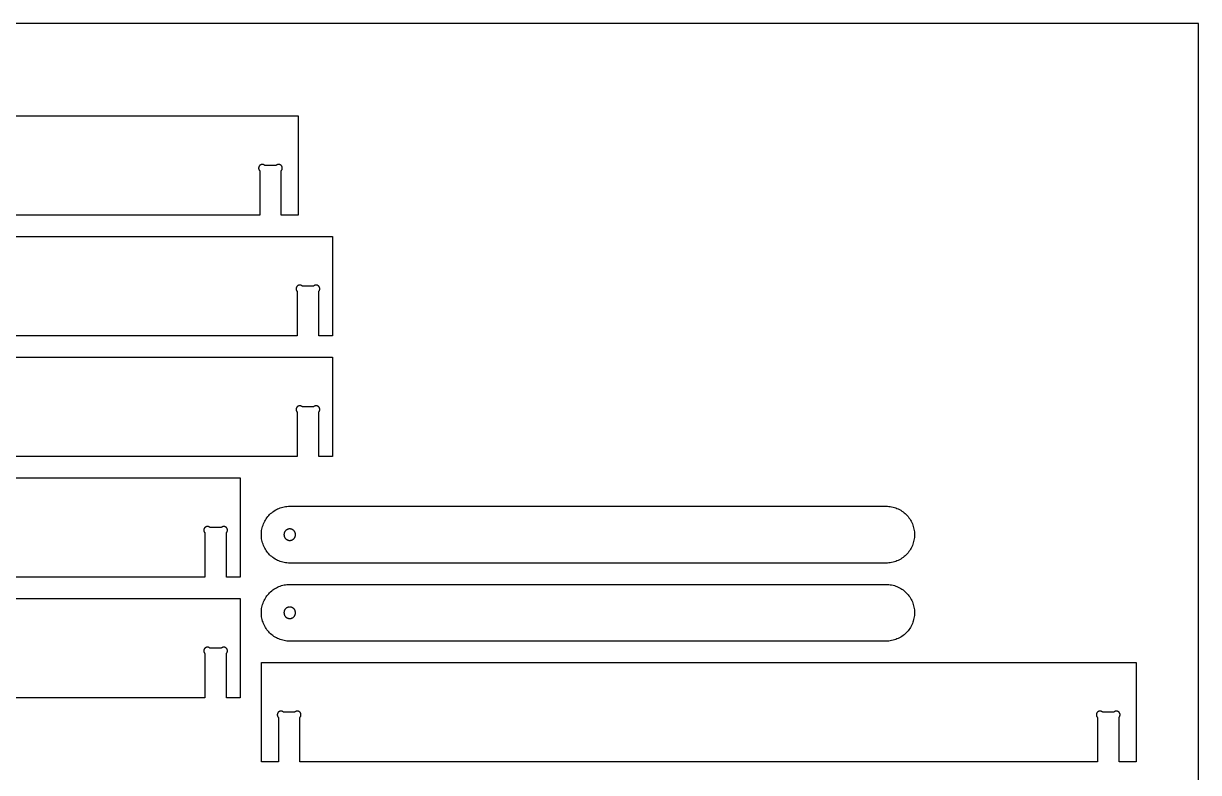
# Model space of a CAD drawing. Header units: inches. Extents: x 0 to 96, y 0 to 48.
# Drawn here: x 54.62 to 96, y 21.62 to 48 of the extents above; entities that cross this region are included whole.
import ezdxf

# ---------------------------------------------------------------- set-up
doc = ezdxf.new("R2010")
doc.units = ezdxf.units.IN
doc.header["$MEASUREMENT"] = 0
for name, color, linetype in [('CUT_INSIDE', 5, 'Continuous'), ('CUT_OUTSIDE', 1, 'Continuous'), ('SHEET_REF_DO_NOT_CUT', 8, 'Continuous')]:
    doc.layers.add(name, color=color, linetype=linetype)

msp = doc.modelspace()

# ---------------------------------------------------------------- linework, layer by layer
at = {"layer": 'CUT_INSIDE'}
for points in [[(64.2028, 30.01), (64.202, 30.0199), (64.2008, 30.0298), (64.1991, 30.0396), (64.1969, 30.0493), (64.1943, 30.0589), (64.1911, 30.0684), (64.1875, 30.0777), (64.1835, 30.0868), (64.179, 30.0957), (64.1741, 30.1044), (64.1688, 30.1128), (64.1631, 30.1209), (64.1569, 30.1288), (64.1504, 30.1363), (64.1435, 30.1435), (64.1363, 30.1504), (64.1288, 30.1569), (64.1209, 30.1631), (64.1128, 30.1688), (64.1044, 30.1741), (64.0957, 30.179), (64.0868, 30.1835), (64.0777, 30.1875), (64.0684, 30.1911), (64.0589, 30.1943), (64.0493, 30.1969), (64.0396, 30.1991), (64.0298, 30.2008), (64.0199, 30.202), (64.01, 30.2028), (64, 30.203), (63.99, 30.2028), (63.9801, 30.202), (63.9702, 30.2008), (63.9604, 30.1991), (63.9507, 30.1969), (63.9411, 30.1943), (63.9316, 30.1911), (63.9223, 30.1875), (63.9132, 30.1835), (63.9043, 30.179), (63.8956, 30.1741), (63.8872, 30.1688), (63.8791, 30.1631), (63.8712, 30.1569), (63.8637, 30.1504), (63.8565, 30.1435), (63.8496, 30.1363), (63.8431, 30.1288), (63.8369, 30.1209), (63.8312, 30.1128), (63.8259, 30.1044), (63.821, 30.0957), (63.8165, 30.0868), (63.8125, 30.0777), (63.8089, 30.0684), (63.8057, 30.0589), (63.8031, 30.0493), (63.8009, 30.0396), (63.7992, 30.0298), (63.798, 30.0199), (63.7972, 30.01), (63.797, 30), (63.7972, 29.99), (63.798, 29.9801), (63.7992, 29.9702), (63.8009, 29.9604), (63.8031, 29.9507), (63.8057, 29.9411), (63.8089, 29.9316), (63.8125, 29.9223), (63.8165, 29.9132), (63.821, 29.9043), (63.8259, 29.8956), (63.8312, 29.8872), (63.8369, 29.8791), (63.8431, 29.8712), (63.8496, 29.8637), (63.8565, 29.8565), (63.8637, 29.8496), (63.8712, 29.8431), (63.8791, 29.8369), (63.8872, 29.8312), (63.8956, 29.8259), (63.9043, 29.821), (63.9132, 29.8165), (63.9223, 29.8125), (63.9316, 29.8089), (63.9411, 29.8057), (63.9507, 29.8031), (63.9604, 29.8009), (63.9702, 29.7992), (63.9801, 29.798), (63.99, 29.7972), (64, 29.797), (64.01, 29.7972), (64.0199, 29.798), (64.0298, 29.7992), (64.0396, 29.8009), (64.0493, 29.8031), (64.0589, 29.8057), (64.0684, 29.8089), (64.0777, 29.8125), (64.0868, 29.8165), (64.0957, 29.821), (64.1044, 29.8259), (64.1128, 29.8312), (64.1209, 29.8369), (64.1288, 29.8431), (64.1363, 29.8496), (64.1435, 29.8565), (64.1504, 29.8637), (64.1569, 29.8712), (64.1631, 29.8791), (64.1688, 29.8872), (64.1741, 29.8956), (64.179, 29.9043), (64.1835, 29.9132), (64.1875, 29.9223), (64.1911, 29.9316), (64.1943, 29.9411), (64.1969, 29.9507), (64.1991, 29.9604), (64.2008, 29.9702), (64.202, 29.9801), (64.2028, 29.99), (64.203, 30)], [(64.2028, 27.26), (64.202, 27.2699), (64.2008, 27.2798), (64.1991, 27.2896), (64.1969, 27.2993), (64.1943, 27.3089), (64.1911, 27.3184), (64.1875, 27.3277), (64.1835, 27.3368), (64.179, 27.3457), (64.1741, 27.3544), (64.1688, 27.3628), (64.1631, 27.3709), (64.1569, 27.3788), (64.1504, 27.3863), (64.1435, 27.3935), (64.1363, 27.4004), (64.1288, 27.4069), (64.1209, 27.4131), (64.1128, 27.4188), (64.1044, 27.4241), (64.0957, 27.429), (64.0868, 27.4335), (64.0777, 27.4375), (64.0684, 27.4411), (64.0589, 27.4443), (64.0493, 27.4469), (64.0396, 27.4491), (64.0298, 27.4508), (64.0199, 27.452), (64.01, 27.4528), (64, 27.453), (63.99, 27.4528), (63.9801, 27.452), (63.9702, 27.4508), (63.9604, 27.4491), (63.9507, 27.4469), (63.9411, 27.4443), (63.9316, 27.4411), (63.9223, 27.4375), (63.9132, 27.4335), (63.9043, 27.429), (63.8956, 27.4241), (63.8872, 27.4188), (63.8791, 27.4131), (63.8712, 27.4069), (63.8637, 27.4004), (63.8565, 27.3935), (63.8496, 27.3863), (63.8431, 27.3788), (63.8369, 27.3709), (63.8312, 27.3628), (63.8259, 27.3544), (63.821, 27.3457), (63.8165, 27.3368), (63.8125, 27.3277), (63.8089, 27.3184), (63.8057, 27.3089), (63.8031, 27.2993), (63.8009, 27.2896), (63.7992, 27.2798), (63.798, 27.2699), (63.7972, 27.26), (63.797, 27.25), (63.7972, 27.24), (63.798, 27.2301), (63.7992, 27.2202), (63.8009, 27.2104), (63.8031, 27.2007), (63.8057, 27.1911), (63.8089, 27.1816), (63.8125, 27.1723), (63.8165, 27.1632), (63.821, 27.1543), (63.8259, 27.1456), (63.8312, 27.1372), (63.8369, 27.1291), (63.8431, 27.1212), (63.8496, 27.1137), (63.8565, 27.1065), (63.8637, 27.0996), (63.8712, 27.0931), (63.8791, 27.0869), (63.8872, 27.0812), (63.8956, 27.0759), (63.9043, 27.071), (63.9132, 27.0665), (63.9223, 27.0625), (63.9316, 27.0589), (63.9411, 27.0557), (63.9507, 27.0531), (63.9604, 27.0509), (63.9702, 27.0492), (63.9801, 27.048), (63.99, 27.0472), (64, 27.047), (64.01, 27.0472), (64.0199, 27.048), (64.0298, 27.0492), (64.0396, 27.0509), (64.0493, 27.0531), (64.0589, 27.0557), (64.0684, 27.0589), (64.0777, 27.0625), (64.0868, 27.0665), (64.0957, 27.071), (64.1044, 27.0759), (64.1128, 27.0812), (64.1209, 27.0869), (64.1288, 27.0931), (64.1363, 27.0996), (64.1435, 27.1065), (64.1504, 27.1137), (64.1569, 27.1212), (64.1631, 27.1291), (64.1688, 27.1372), (64.1741, 27.1456), (64.179, 27.1543), (64.1835, 27.1632), (64.1875, 27.1723), (64.1911, 27.1816), (64.1943, 27.1911), (64.1969, 27.2007), (64.1991, 27.2104), (64.2008, 27.2202), (64.202, 27.2301), (64.2028, 27.24), (64.203, 27.25)]]:
    msp.add_lwpolyline(points, close=True, dxfattribs=at)
at = {"layer": 'CUT_OUTSIDE'}
for points in [[(33.5, 44.75), (64.3, 44.75), (64.3, 41.25), (63.701, 41.25), (63.701, 42.8162), (63.7054, 42.8208), (63.7096, 42.8256), (63.7135, 42.8306), (63.7172, 42.8359), (63.7206, 42.8412), (63.7237, 42.8468), (63.7266, 42.8525), (63.7292, 42.8583), (63.7315, 42.8643), (63.7335, 42.8703), (63.7352, 42.8765), (63.7366, 42.8827), (63.7377, 42.889), (63.7385, 42.8953), (63.7389, 42.9017), (63.7391, 42.9081), (63.7389, 42.9145), (63.7385, 42.9208), (63.7377, 42.9272), (63.7366, 42.9334), (63.7352, 42.9397), (63.7335, 42.9458), (63.7315, 42.9519), (63.7292, 42.9578), (63.7266, 42.9637), (63.7237, 42.9694), (63.7206, 42.9749), (63.7172, 42.9803), (63.7135, 42.9855), (63.7096, 42.9905), (63.7054, 42.9954), (63.701, 43), (63.6964, 43.0044), (63.6915, 43.0086), (63.6865, 43.0125), (63.6813, 43.0162), (63.6759, 43.0196), (63.6704, 43.0227), (63.6647, 43.0256), (63.6588, 43.0282), (63.6529, 43.0305), (63.6468, 43.0325), (63.6407, 43.0342), (63.6344, 43.0356), (63.6282, 43.0367), (63.6218, 43.0375), (63.6155, 43.0379), (63.6091, 43.0381), (63.6027, 43.0379), (63.5963, 43.0375), (63.59, 43.0367), (63.5837, 43.0356), (63.5775, 43.0342), (63.5713, 43.0325), (63.5653, 43.0305), (63.5593, 43.0282), (63.5535, 43.0256), (63.5478, 43.0227), (63.5422, 43.0196), (63.5369, 43.0162), (63.5316, 43.0125), (63.5266, 43.0086), (63.5218, 43.0044), (63.5172, 43), (63.1258, 43), (63.1212, 43.0044), (63.1164, 43.0086), (63.1114, 43.0125), (63.1061, 43.0162), (63.1008, 43.0196), (63.0952, 43.0227), (63.0895, 43.0256), (63.0837, 43.0282), (63.0777, 43.0305), (63.0717, 43.0325), (63.0655, 43.0342), (63.0593, 43.0356), (63.053, 43.0367), (63.0467, 43.0375), (63.0403, 43.0379), (63.0339, 43.0381), (63.0275, 43.0379), (63.0212, 43.0375), (63.0148, 43.0367), (63.0086, 43.0356), (63.0023, 43.0342), (62.9962, 43.0325), (62.9901, 43.0305), (62.9842, 43.0282), (62.9783, 43.0256), (62.9726, 43.0227), (62.9671, 43.0196), (62.9617, 43.0162), (62.9565, 43.0125), (62.9515, 43.0086), (62.9466, 43.0044), (62.942, 43), (62.9376, 42.9954), (62.9334, 42.9905), (62.9295, 42.9855), (62.9258, 42.9803), (62.9224, 42.9749), (62.9193, 42.9694), (62.9164, 42.9637), (62.9138, 42.9578), (62.9115, 42.9519), (62.9095, 42.9458), (62.9078, 42.9397), (62.9064, 42.9334), (62.9053, 42.9272), (62.9045, 42.9208), (62.9041, 42.9145), (62.9039, 42.9081), (62.9041, 42.9017), (62.9045, 42.8953), (62.9053, 42.889), (62.9064, 42.8827), (62.9078, 42.8765), (62.9095, 42.8703), (62.9115, 42.8643), (62.9138, 42.8583), (62.9164, 42.8525), (62.9193, 42.8468), (62.9224, 42.8412), (62.9258, 42.8359), (62.9295, 42.8306), (62.9334, 42.8256), (62.9376, 42.8208), (62.942, 42.8162), (62.942, 41.25), (34.858, 41.25)], [(33.5, 40.5), (65.5, 40.5), (65.5, 37), (65.02, 37), (65.02, 38.5662), (65.0244, 38.5708), (65.0286, 38.5756), (65.0325, 38.5806), (65.0362, 38.5859), (65.0396, 38.5912), (65.0427, 38.5968), (65.0456, 38.6025), (65.0482, 38.6083), (65.0505, 38.6143), (65.0525, 38.6203), (65.0542, 38.6265), (65.0556, 38.6327), (65.0567, 38.639), (65.0575, 38.6453), (65.0579, 38.6517), (65.0581, 38.6581), (65.0579, 38.6645), (65.0575, 38.6708), (65.0567, 38.6772), (65.0556, 38.6834), (65.0542, 38.6897), (65.0525, 38.6958), (65.0505, 38.7019), (65.0482, 38.7078), (65.0456, 38.7137), (65.0427, 38.7194), (65.0396, 38.7249), (65.0362, 38.7303), (65.0325, 38.7355), (65.0286, 38.7405), (65.0244, 38.7454), (65.02, 38.75), (65.0154, 38.7544), (65.0105, 38.7586), (65.0055, 38.7625), (65.0003, 38.7662), (64.9949, 38.7696), (64.9894, 38.7727), (64.9837, 38.7756), (64.9778, 38.7782), (64.9719, 38.7805), (64.9658, 38.7825), (64.9597, 38.7842), (64.9534, 38.7856), (64.9472, 38.7867), (64.9408, 38.7875), (64.9345, 38.7879), (64.9281, 38.7881), (64.9217, 38.7879), (64.9153, 38.7875), (64.909, 38.7867), (64.9027, 38.7856), (64.8965, 38.7842), (64.8903, 38.7825), (64.8843, 38.7805), (64.8783, 38.7782), (64.8725, 38.7756), (64.8668, 38.7727), (64.8612, 38.7696), (64.8559, 38.7662), (64.8506, 38.7625), (64.8456, 38.7586), (64.8408, 38.7544), (64.8362, 38.75), (64.4448, 38.75), (64.4402, 38.7544), (64.4354, 38.7586), (64.4304, 38.7625), (64.4251, 38.7662), (64.4198, 38.7696), (64.4142, 38.7727), (64.4085, 38.7756), (64.4027, 38.7782), (64.3967, 38.7805), (64.3907, 38.7825), (64.3845, 38.7842), (64.3783, 38.7856), (64.372, 38.7867), (64.3657, 38.7875), (64.3593, 38.7879), (64.3529, 38.7881), (64.3465, 38.7879), (64.3402, 38.7875), (64.3338, 38.7867), (64.3276, 38.7856), (64.3213, 38.7842), (64.3152, 38.7825), (64.3091, 38.7805), (64.3032, 38.7782), (64.2973, 38.7756), (64.2916, 38.7727), (64.2861, 38.7696), (64.2807, 38.7662), (64.2755, 38.7625), (64.2705, 38.7586), (64.2656, 38.7544), (64.261, 38.75), (64.2566, 38.7454), (64.2524, 38.7405), (64.2485, 38.7355), (64.2448, 38.7303), (64.2414, 38.7249), (64.2383, 38.7194), (64.2354, 38.7137), (64.2328, 38.7078), (64.2305, 38.7019), (64.2285, 38.6958), (64.2268, 38.6897), (64.2254, 38.6834), (64.2243, 38.6772), (64.2235, 38.6708), (64.2231, 38.6645), (64.2229, 38.6581), (64.2231, 38.6517), (64.2235, 38.6453), (64.2243, 38.639), (64.2254, 38.6327), (64.2268, 38.6265), (64.2285, 38.6203), (64.2305, 38.6143), (64.2328, 38.6083), (64.2354, 38.6025), (64.2383, 38.5968), (64.2414, 38.5912), (64.2448, 38.5859), (64.2485, 38.5806), (64.2524, 38.5756), (64.2566, 38.5708), (64.261, 38.5662), (64.261, 37), (34.739, 37)], [(33.5, 36.25), (65.5, 36.25), (65.5, 32.75), (65.02, 32.75), (65.02, 34.3162), (65.0244, 34.3208), (65.0286, 34.3256), (65.0325, 34.3306), (65.0362, 34.3359), (65.0396, 34.3412), (65.0427, 34.3468), (65.0456, 34.3525), (65.0482, 34.3583), (65.0505, 34.3643), (65.0525, 34.3703), (65.0542, 34.3765), (65.0556, 34.3827), (65.0567, 34.389), (65.0575, 34.3953), (65.0579, 34.4017), (65.0581, 34.4081), (65.0579, 34.4145), (65.0575, 34.4208), (65.0567, 34.4272), (65.0556, 34.4334), (65.0542, 34.4397), (65.0525, 34.4458), (65.0505, 34.4519), (65.0482, 34.4578), (65.0456, 34.4637), (65.0427, 34.4694), (65.0396, 34.4749), (65.0362, 34.4803), (65.0325, 34.4855), (65.0286, 34.4905), (65.0244, 34.4954), (65.02, 34.5), (65.0154, 34.5044), (65.0105, 34.5086), (65.0055, 34.5125), (65.0003, 34.5162), (64.9949, 34.5196), (64.9894, 34.5227), (64.9837, 34.5256), (64.9778, 34.5282), (64.9719, 34.5305), (64.9658, 34.5325), (64.9597, 34.5342), (64.9534, 34.5356), (64.9472, 34.5367), (64.9408, 34.5375), (64.9345, 34.5379), (64.9281, 34.5381), (64.9217, 34.5379), (64.9153, 34.5375), (64.909, 34.5367), (64.9027, 34.5356), (64.8965, 34.5342), (64.8903, 34.5325), (64.8843, 34.5305), (64.8783, 34.5282), (64.8725, 34.5256), (64.8668, 34.5227), (64.8612, 34.5196), (64.8559, 34.5162), (64.8506, 34.5125), (64.8456, 34.5086), (64.8408, 34.5044), (64.8362, 34.5), (64.4448, 34.5), (64.4402, 34.5044), (64.4354, 34.5086), (64.4304, 34.5125), (64.4251, 34.5162), (64.4198, 34.5196), (64.4142, 34.5227), (64.4085, 34.5256), (64.4027, 34.5282), (64.3967, 34.5305), (64.3907, 34.5325), (64.3845, 34.5342), (64.3783, 34.5356), (64.372, 34.5367), (64.3657, 34.5375), (64.3593, 34.5379), (64.3529, 34.5381), (64.3465, 34.5379), (64.3402, 34.5375), (64.3338, 34.5367), (64.3276, 34.5356), (64.3213, 34.5342), (64.3152, 34.5325), (64.3091, 34.5305), (64.3032, 34.5282), (64.2973, 34.5256), (64.2916, 34.5227), (64.2861, 34.5196), (64.2807, 34.5162), (64.2755, 34.5125), (64.2705, 34.5086), (64.2656, 34.5044), (64.261, 34.5), (64.2566, 34.4954), (64.2524, 34.4905), (64.2485, 34.4855), (64.2448, 34.4803), (64.2414, 34.4749), (64.2383, 34.4694), (64.2354, 34.4637), (64.2328, 34.4578), (64.2305, 34.4519), (64.2285, 34.4458), (64.2268, 34.4397), (64.2254, 34.4334), (64.2243, 34.4272), (64.2235, 34.4208), (64.2231, 34.4145), (64.2229, 34.4081), (64.2231, 34.4017), (64.2235, 34.3953), (64.2243, 34.389), (64.2254, 34.3827), (64.2268, 34.3765), (64.2285, 34.3703), (64.2305, 34.3643), (64.2328, 34.3583), (64.2354, 34.3525), (64.2383, 34.3468), (64.2414, 34.3412), (64.2448, 34.3359), (64.2485, 34.3306), (64.2524, 34.3256), (64.2566, 34.3208), (64.261, 34.3162), (64.261, 32.75), (34.739, 32.75)], [(30.25, 32), (62.25, 32), (62.25, 28.5), (61.77, 28.5), (61.77, 30.0662), (61.7744, 30.0708), (61.7786, 30.0756), (61.7825, 30.0806), (61.7862, 30.0859), (61.7896, 30.0912), (61.7927, 30.0968), (61.7956, 30.1025), (61.7982, 30.1083), (61.8005, 30.1143), (61.8025, 30.1203), (61.8042, 30.1265), (61.8056, 30.1327), (61.8067, 30.139), (61.8075, 30.1453), (61.8079, 30.1517), (61.8081, 30.1581), (61.8079, 30.1645), (61.8075, 30.1708), (61.8067, 30.1772), (61.8056, 30.1834), (61.8042, 30.1897), (61.8025, 30.1958), (61.8005, 30.2019), (61.7982, 30.2078), (61.7956, 30.2137), (61.7927, 30.2194), (61.7896, 30.2249), (61.7862, 30.2303), (61.7825, 30.2355), (61.7786, 30.2405), (61.7744, 30.2454), (61.77, 30.25), (61.7654, 30.2544), (61.7605, 30.2586), (61.7555, 30.2625), (61.7503, 30.2662), (61.7449, 30.2696), (61.7394, 30.2727), (61.7337, 30.2756), (61.7278, 30.2782), (61.7219, 30.2805), (61.7158, 30.2825), (61.7097, 30.2842), (61.7034, 30.2856), (61.6972, 30.2867), (61.6908, 30.2875), (61.6845, 30.2879), (61.6781, 30.2881), (61.6717, 30.2879), (61.6653, 30.2875), (61.659, 30.2867), (61.6527, 30.2856), (61.6465, 30.2842), (61.6403, 30.2825), (61.6343, 30.2805), (61.6283, 30.2782), (61.6225, 30.2756), (61.6168, 30.2727), (61.6112, 30.2696), (61.6059, 30.2662), (61.6006, 30.2625), (61.5956, 30.2586), (61.5908, 30.2544), (61.5862, 30.25), (61.1948, 30.25), (61.1902, 30.2544), (61.1854, 30.2586), (61.1804, 30.2625), (61.1751, 30.2662), (61.1698, 30.2696), (61.1642, 30.2727), (61.1585, 30.2756), (61.1527, 30.2782), (61.1467, 30.2805), (61.1407, 30.2825), (61.1345, 30.2842), (61.1283, 30.2856), (61.122, 30.2867), (61.1157, 30.2875), (61.1093, 30.2879), (61.1029, 30.2881), (61.0965, 30.2879), (61.0902, 30.2875), (61.0838, 30.2867), (61.0776, 30.2856), (61.0713, 30.2842), (61.0652, 30.2825), (61.0591, 30.2805), (61.0532, 30.2782), (61.0473, 30.2756), (61.0416, 30.2727), (61.0361, 30.2696), (61.0307, 30.2662), (61.0255, 30.2625), (61.0205, 30.2586), (61.0156, 30.2544), (61.011, 30.25), (61.0066, 30.2454), (61.0024, 30.2405), (60.9985, 30.2355), (60.9948, 30.2303), (60.9914, 30.2249), (60.9883, 30.2194), (60.9854, 30.2137), (60.9828, 30.2078), (60.9805, 30.2019), (60.9785, 30.1958), (60.9768, 30.1897), (60.9754, 30.1834), (60.9743, 30.1772), (60.9735, 30.1708), (60.9731, 30.1645), (60.9729, 30.1581), (60.9731, 30.1517), (60.9735, 30.1453), (60.9743, 30.139), (60.9754, 30.1327), (60.9768, 30.1265), (60.9785, 30.1203), (60.9805, 30.1143), (60.9828, 30.1083), (60.9854, 30.1025), (60.9883, 30.0968), (60.9914, 30.0912), (60.9948, 30.0859), (60.9985, 30.0806), (61.0024, 30.0756), (61.0066, 30.0708), (61.011, 30.0662), (61.011, 28.5), (31.489, 28.5)], [(30.25, 27.75), (62.25, 27.75), (62.25, 24.25), (61.77, 24.25), (61.77, 25.8162), (61.7744, 25.8208), (61.7786, 25.8256), (61.7825, 25.8306), (61.7862, 25.8359), (61.7896, 25.8412), (61.7927, 25.8468), (61.7956, 25.8525), (61.7982, 25.8583), (61.8005, 25.8643), (61.8025, 25.8703), (61.8042, 25.8765), (61.8056, 25.8827), (61.8067, 25.889), (61.8075, 25.8953), (61.8079, 25.9017), (61.8081, 25.9081), (61.8079, 25.9145), (61.8075, 25.9208), (61.8067, 25.9272), (61.8056, 25.9334), (61.8042, 25.9397), (61.8025, 25.9458), (61.8005, 25.9519), (61.7982, 25.9578), (61.7956, 25.9637), (61.7927, 25.9694), (61.7896, 25.9749), (61.7862, 25.9803), (61.7825, 25.9855), (61.7786, 25.9905), (61.7744, 25.9954), (61.77, 26), (61.7654, 26.0044), (61.7605, 26.0086), (61.7555, 26.0125), (61.7503, 26.0162), (61.7449, 26.0196), (61.7394, 26.0227), (61.7337, 26.0256), (61.7278, 26.0282), (61.7219, 26.0305), (61.7158, 26.0325), (61.7097, 26.0342), (61.7034, 26.0356), (61.6972, 26.0367), (61.6908, 26.0375), (61.6845, 26.0379), (61.6781, 26.0381), (61.6717, 26.0379), (61.6653, 26.0375), (61.659, 26.0367), (61.6527, 26.0356), (61.6465, 26.0342), (61.6403, 26.0325), (61.6343, 26.0305), (61.6283, 26.0282), (61.6225, 26.0256), (61.6168, 26.0227), (61.6112, 26.0196), (61.6059, 26.0162), (61.6006, 26.0125), (61.5956, 26.0086), (61.5908, 26.0044), (61.5862, 26), (61.1948, 26), (61.1902, 26.0044), (61.1854, 26.0086), (61.1804, 26.0125), (61.1751, 26.0162), (61.1698, 26.0196), (61.1642, 26.0227), (61.1585, 26.0256), (61.1527, 26.0282), (61.1467, 26.0305), (61.1407, 26.0325), (61.1345, 26.0342), (61.1283, 26.0356), (61.122, 26.0367), (61.1157, 26.0375), (61.1093, 26.0379), (61.1029, 26.0381), (61.0965, 26.0379), (61.0902, 26.0375), (61.0838, 26.0367), (61.0776, 26.0356), (61.0713, 26.0342), (61.0652, 26.0325), (61.0591, 26.0305), (61.0532, 26.0282), (61.0473, 26.0256), (61.0416, 26.0227), (61.0361, 26.0196), (61.0307, 26.0162), (61.0255, 26.0125), (61.0205, 26.0086), (61.0156, 26.0044), (61.011, 26), (61.0066, 25.9954), (61.0024, 25.9905), (60.9985, 25.9855), (60.9948, 25.9803), (60.9914, 25.9749), (60.9883, 25.9694), (60.9854, 25.9637), (60.9828, 25.9578), (60.9805, 25.9519), (60.9785, 25.9458), (60.9768, 25.9397), (60.9754, 25.9334), (60.9743, 25.9272), (60.9735, 25.9208), (60.9731, 25.9145), (60.9729, 25.9081), (60.9731, 25.9017), (60.9735, 25.8953), (60.9743, 25.889), (60.9754, 25.8827), (60.9768, 25.8765), (60.9785, 25.8703), (60.9805, 25.8643), (60.9828, 25.8583), (60.9854, 25.8525), (60.9883, 25.8468), (60.9914, 25.8412), (60.9948, 25.8359), (60.9985, 25.8306), (61.0024, 25.8256), (61.0066, 25.8208), (61.011, 25.8162), (61.011, 24.25), (31.489, 24.25)]]:
    msp.add_lwpolyline(points, dxfattribs=at)
for points in [[(85.0491, 30.9988), (85.098, 30.9952), (85.1467, 30.9892), (85.1951, 30.9808), (85.243, 30.97), (85.2903, 30.9569), (85.3369, 30.9415), (85.3827, 30.9239), (85.4276, 30.904), (85.4714, 30.8819), (85.5141, 30.8577), (85.5556, 30.8315), (85.5957, 30.8032), (85.6344, 30.773), (85.6716, 30.741), (85.7071, 30.7071), (85.741, 30.6716), (85.773, 30.6344), (85.8032, 30.5957), (85.8315, 30.5556), (85.8577, 30.5141), (85.8819, 30.4714), (85.904, 30.4276), (85.9239, 30.3827), (85.9415, 30.3369), (85.9569, 30.2903), (85.97, 30.243), (85.9808, 30.1951), (85.9892, 30.1467), (85.9952, 30.098), (85.9988, 30.0491), (86, 30), (85.9988, 29.9509), (85.9952, 29.902), (85.9892, 29.8533), (85.9808, 29.8049), (85.97, 29.757), (85.9569, 29.7097), (85.9415, 29.6631), (85.9239, 29.6173), (85.904, 29.5724), (85.8819, 29.5286), (85.8577, 29.4859), (85.8315, 29.4444), (85.8032, 29.4043), (85.773, 29.3656), (85.741, 29.3284), (85.7071, 29.2929), (85.6716, 29.259), (85.6344, 29.227), (85.5957, 29.1968), (85.5556, 29.1685), (85.5141, 29.1423), (85.4714, 29.1181), (85.4276, 29.096), (85.3827, 29.0761), (85.3369, 29.0585), (85.2903, 29.0431), (85.243, 29.03), (85.1951, 29.0192), (85.1467, 29.0108), (85.098, 29.0048), (85.0491, 29.0012), (85, 29), (64, 29), (63.9509, 29.0012), (63.902, 29.0048), (63.8533, 29.0108), (63.8049, 29.0192), (63.757, 29.03), (63.7097, 29.0431), (63.6631, 29.0585), (63.6173, 29.0761), (63.5724, 29.096), (63.5286, 29.1181), (63.4859, 29.1423), (63.4444, 29.1685), (63.4043, 29.1968), (63.3656, 29.227), (63.3284, 29.259), (63.2929, 29.2929), (63.259, 29.3284), (63.227, 29.3656), (63.1968, 29.4043), (63.1685, 29.4444), (63.1423, 29.4859), (63.1181, 29.5286), (63.096, 29.5724), (63.0761, 29.6173), (63.0585, 29.6631), (63.0431, 29.7097), (63.03, 29.757), (63.0192, 29.8049), (63.0108, 29.8533), (63.0048, 29.902), (63.0012, 29.9509), (63, 30), (63.0012, 30.0491), (63.0048, 30.098), (63.0108, 30.1467), (63.0192, 30.1951), (63.03, 30.243), (63.0431, 30.2903), (63.0585, 30.3369), (63.0761, 30.3827), (63.096, 30.4276), (63.1181, 30.4714), (63.1423, 30.5141), (63.1685, 30.5556), (63.1968, 30.5957), (63.227, 30.6344), (63.259, 30.6716), (63.2929, 30.7071), (63.3284, 30.741), (63.3656, 30.773), (63.4043, 30.8032), (63.4444, 30.8315), (63.4859, 30.8577), (63.5286, 30.8819), (63.5724, 30.904), (63.6173, 30.9239), (63.6631, 30.9415), (63.7097, 30.9569), (63.757, 30.97), (63.8049, 30.9808), (63.8533, 30.9892), (63.902, 30.9952), (63.9509, 30.9988), (64, 31), (85, 31)], [(85.0491, 28.2488), (85.098, 28.2452), (85.1467, 28.2392), (85.1951, 28.2308), (85.243, 28.22), (85.2903, 28.2069), (85.3369, 28.1915), (85.3827, 28.1739), (85.4276, 28.154), (85.4714, 28.1319), (85.5141, 28.1077), (85.5556, 28.0815), (85.5957, 28.0532), (85.6344, 28.023), (85.6716, 27.991), (85.7071, 27.9571), (85.741, 27.9216), (85.773, 27.8844), (85.8032, 27.8457), (85.8315, 27.8056), (85.8577, 27.7641), (85.8819, 27.7214), (85.904, 27.6776), (85.9239, 27.6327), (85.9415, 27.5869), (85.9569, 27.5403), (85.97, 27.493), (85.9808, 27.4451), (85.9892, 27.3967), (85.9952, 27.348), (85.9988, 27.2991), (86, 27.25), (85.9988, 27.2009), (85.9952, 27.152), (85.9892, 27.1033), (85.9808, 27.0549), (85.97, 27.007), (85.9569, 26.9597), (85.9415, 26.9131), (85.9239, 26.8673), (85.904, 26.8224), (85.8819, 26.7786), (85.8577, 26.7359), (85.8315, 26.6944), (85.8032, 26.6543), (85.773, 26.6156), (85.741, 26.5784), (85.7071, 26.5429), (85.6716, 26.509), (85.6344, 26.477), (85.5957, 26.4468), (85.5556, 26.4185), (85.5141, 26.3923), (85.4714, 26.3681), (85.4276, 26.346), (85.3827, 26.3261), (85.3369, 26.3085), (85.2903, 26.2931), (85.243, 26.28), (85.1951, 26.2692), (85.1467, 26.2608), (85.098, 26.2548), (85.0491, 26.2512), (85, 26.25), (64, 26.25), (63.9509, 26.2512), (63.902, 26.2548), (63.8533, 26.2608), (63.8049, 26.2692), (63.757, 26.28), (63.7097, 26.2931), (63.6631, 26.3085), (63.6173, 26.3261), (63.5724, 26.346), (63.5286, 26.3681), (63.4859, 26.3923), (63.4444, 26.4185), (63.4043, 26.4468), (63.3656, 26.477), (63.3284, 26.509), (63.2929, 26.5429), (63.259, 26.5784), (63.227, 26.6156), (63.1968, 26.6543), (63.1685, 26.6944), (63.1423, 26.7359), (63.1181, 26.7786), (63.096, 26.8224), (63.0761, 26.8673), (63.0585, 26.9131), (63.0431, 26.9597), (63.03, 27.007), (63.0192, 27.0549), (63.0108, 27.1033), (63.0048, 27.152), (63.0012, 27.2009), (63, 27.25), (63.0012, 27.2991), (63.0048, 27.348), (63.0108, 27.3967), (63.0192, 27.4451), (63.03, 27.493), (63.0431, 27.5403), (63.0585, 27.5869), (63.0761, 27.6327), (63.096, 27.6776), (63.1181, 27.7214), (63.1423, 27.7641), (63.1685, 27.8056), (63.1968, 27.8457), (63.227, 27.8844), (63.259, 27.9216), (63.2929, 27.9571), (63.3284, 27.991), (63.3656, 28.023), (63.4043, 28.0532), (63.4444, 28.0815), (63.4859, 28.1077), (63.5286, 28.1319), (63.5724, 28.154), (63.6173, 28.1739), (63.6631, 28.1915), (63.7097, 28.2069), (63.757, 28.22), (63.8049, 28.2308), (63.8533, 28.2392), (63.902, 28.2452), (63.9509, 28.2488), (64, 28.25), (85, 28.25)], [(63.599, 22), (63, 22), (63, 25.5), (93.8, 25.5), (93.8, 22), (93.201, 22), (93.201, 23.5662), (93.2054, 23.5708), (93.2096, 23.5756), (93.2135, 23.5806), (93.2172, 23.5859), (93.2206, 23.5912), (93.2237, 23.5968), (93.2266, 23.6025), (93.2292, 23.6083), (93.2315, 23.6143), (93.2335, 23.6203), (93.2352, 23.6265), (93.2366, 23.6327), (93.2377, 23.639), (93.2385, 23.6453), (93.2389, 23.6517), (93.2391, 23.6581), (93.2389, 23.6645), (93.2385, 23.6708), (93.2377, 23.6772), (93.2366, 23.6834), (93.2352, 23.6897), (93.2335, 23.6958), (93.2315, 23.7019), (93.2292, 23.7078), (93.2266, 23.7137), (93.2237, 23.7194), (93.2206, 23.7249), (93.2172, 23.7303), (93.2135, 23.7355), (93.2096, 23.7405), (93.2054, 23.7454), (93.201, 23.75), (93.1964, 23.7544), (93.1915, 23.7586), (93.1865, 23.7625), (93.1813, 23.7662), (93.1759, 23.7696), (93.1704, 23.7727), (93.1647, 23.7756), (93.1588, 23.7782), (93.1529, 23.7805), (93.1468, 23.7825), (93.1407, 23.7842), (93.1344, 23.7856), (93.1282, 23.7867), (93.1218, 23.7875), (93.1155, 23.7879), (93.1091, 23.7881), (93.1027, 23.7879), (93.0963, 23.7875), (93.09, 23.7867), (93.0837, 23.7856), (93.0775, 23.7842), (93.0713, 23.7825), (93.0653, 23.7805), (93.0593, 23.7782), (93.0535, 23.7756), (93.0478, 23.7727), (93.0422, 23.7696), (93.0369, 23.7662), (93.0316, 23.7625), (93.0266, 23.7586), (93.0218, 23.7544), (93.0172, 23.75), (92.6258, 23.75), (92.6212, 23.7544), (92.6164, 23.7586), (92.6114, 23.7625), (92.6061, 23.7662), (92.6008, 23.7696), (92.5952, 23.7727), (92.5895, 23.7756), (92.5837, 23.7782), (92.5777, 23.7805), (92.5717, 23.7825), (92.5655, 23.7842), (92.5593, 23.7856), (92.553, 23.7867), (92.5467, 23.7875), (92.5403, 23.7879), (92.5339, 23.7881), (92.5275, 23.7879), (92.5212, 23.7875), (92.5148, 23.7867), (92.5086, 23.7856), (92.5023, 23.7842), (92.4962, 23.7825), (92.4901, 23.7805), (92.4842, 23.7782), (92.4783, 23.7756), (92.4726, 23.7727), (92.4671, 23.7696), (92.4617, 23.7662), (92.4565, 23.7625), (92.4515, 23.7586), (92.4466, 23.7544), (92.442, 23.75), (92.4376, 23.7454), (92.4334, 23.7405), (92.4295, 23.7355), (92.4258, 23.7303), (92.4224, 23.7249), (92.4193, 23.7194), (92.4164, 23.7137), (92.4138, 23.7078), (92.4115, 23.7019), (92.4095, 23.6958), (92.4078, 23.6897), (92.4064, 23.6834), (92.4053, 23.6772), (92.4045, 23.6708), (92.4041, 23.6645), (92.4039, 23.6581), (92.4041, 23.6517), (92.4045, 23.6453), (92.4053, 23.639), (92.4064, 23.6327), (92.4078, 23.6265), (92.4095, 23.6203), (92.4115, 23.6143), (92.4138, 23.6083), (92.4164, 23.6025), (92.4193, 23.5968), (92.4224, 23.5912), (92.4258, 23.5859), (92.4295, 23.5806), (92.4334, 23.5756), (92.4376, 23.5708), (92.442, 23.5662), (92.442, 22), (64.358, 22), (64.358, 23.5662), (64.3624, 23.5708), (64.3666, 23.5756), (64.3705, 23.5806), (64.3742, 23.5859), (64.3776, 23.5912), (64.3807, 23.5968), (64.3836, 23.6025), (64.3862, 23.6083), (64.3885, 23.6143), (64.3905, 23.6203), (64.3922, 23.6265), (64.3936, 23.6327), (64.3947, 23.639), (64.3955, 23.6453), (64.3959, 23.6517), (64.3961, 23.6581), (64.3959, 23.6645), (64.3955, 23.6708), (64.3947, 23.6772), (64.3936, 23.6834), (64.3922, 23.6897), (64.3905, 23.6958), (64.3885, 23.7019), (64.3862, 23.7078), (64.3836, 23.7137), (64.3807, 23.7194), (64.3776, 23.7249), (64.3742, 23.7303), (64.3705, 23.7355), (64.3666, 23.7405), (64.3624, 23.7454), (64.358, 23.75), (64.3534, 23.7544), (64.3485, 23.7586), (64.3435, 23.7625), (64.3383, 23.7662), (64.3329, 23.7696), (64.3274, 23.7727), (64.3217, 23.7756), (64.3158, 23.7782), (64.3099, 23.7805), (64.3038, 23.7825), (64.2977, 23.7842), (64.2914, 23.7856), (64.2852, 23.7867), (64.2788, 23.7875), (64.2725, 23.7879), (64.2661, 23.7881), (64.2597, 23.7879), (64.2533, 23.7875), (64.247, 23.7867), (64.2407, 23.7856), (64.2345, 23.7842), (64.2283, 23.7825), (64.2223, 23.7805), (64.2163, 23.7782), (64.2105, 23.7756), (64.2048, 23.7727), (64.1992, 23.7696), (64.1939, 23.7662), (64.1886, 23.7625), (64.1836, 23.7586), (64.1788, 23.7544), (64.1742, 23.75), (63.7828, 23.75), (63.7782, 23.7544), (63.7734, 23.7586), (63.7684, 23.7625), (63.7631, 23.7662), (63.7578, 23.7696), (63.7522, 23.7727), (63.7465, 23.7756), (63.7407, 23.7782), (63.7347, 23.7805), (63.7287, 23.7825), (63.7225, 23.7842), (63.7163, 23.7856), (63.71, 23.7867), (63.7037, 23.7875), (63.6973, 23.7879), (63.6909, 23.7881), (63.6845, 23.7879), (63.6782, 23.7875), (63.6718, 23.7867), (63.6656, 23.7856), (63.6593, 23.7842), (63.6532, 23.7825), (63.6471, 23.7805), (63.6412, 23.7782), (63.6353, 23.7756), (63.6296, 23.7727), (63.6241, 23.7696), (63.6187, 23.7662), (63.6135, 23.7625), (63.6085, 23.7586), (63.6036, 23.7544), (63.599, 23.75), (63.5946, 23.7454), (63.5904, 23.7405), (63.5865, 23.7355), (63.5828, 23.7303), (63.5794, 23.7249), (63.5763, 23.7194), (63.5734, 23.7137), (63.5708, 23.7078), (63.5685, 23.7019), (63.5665, 23.6958), (63.5648, 23.6897), (63.5634, 23.6834), (63.5623, 23.6772), (63.5615, 23.6708), (63.5611, 23.6645), (63.5609, 23.6581), (63.5611, 23.6517), (63.5615, 23.6453), (63.5623, 23.639), (63.5634, 23.6327), (63.5648, 23.6265), (63.5665, 23.6203), (63.5685, 23.6143), (63.5708, 23.6083), (63.5734, 23.6025), (63.5763, 23.5968), (63.5794, 23.5912), (63.5828, 23.5859), (63.5865, 23.5806), (63.5904, 23.5756), (63.5946, 23.5708), (63.599, 23.5662)]]:
    msp.add_lwpolyline(points, close=True, dxfattribs=at)
at = {"layer": 'SHEET_REF_DO_NOT_CUT'}
msp.add_lwpolyline([(0, 0), (96, 0), (96, 48), (0, 48)], close=True, dxfattribs=at)

doc.saveas('drawing.dxf')
